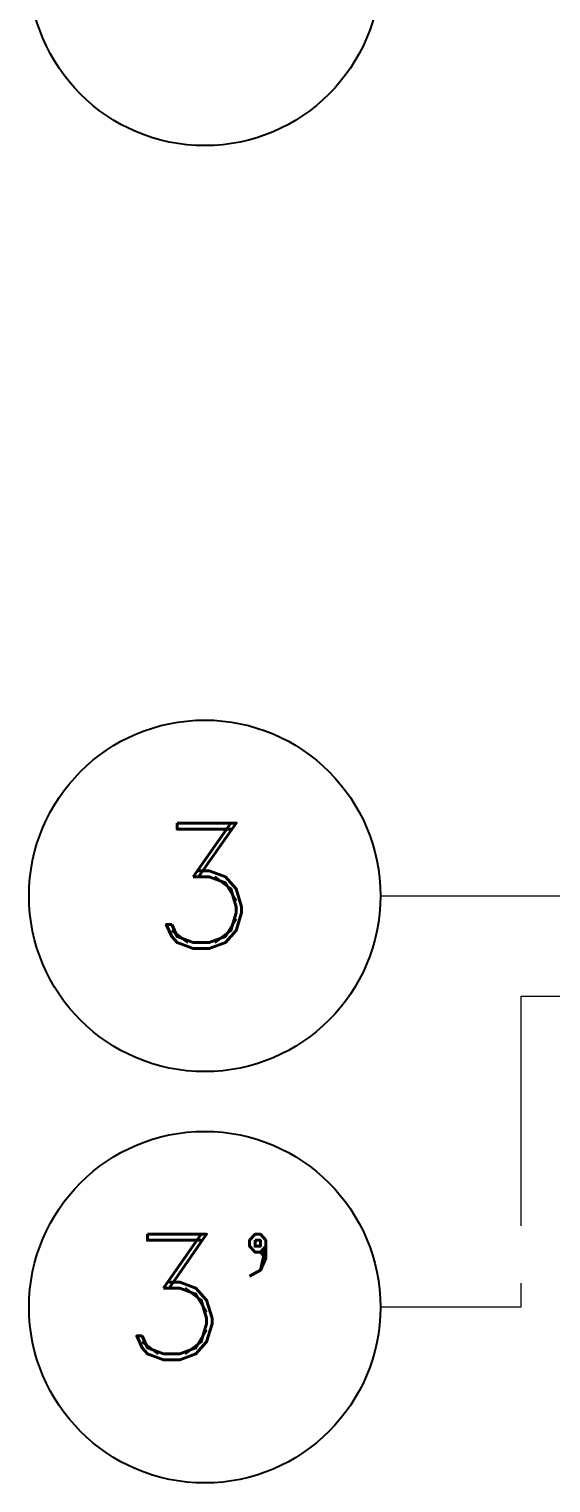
# Model space of a CAD drawing. Extents: x -4 to 6083, y -4 to 8618.
# Drawn here: x 1307.6 to 1437.6, y 822.2 to 1184.1 of the extents above; entities that cross this region are included whole.
import ezdxf
from ezdxf.xclip import XClip

# ---------------------------------------------------------------- set-up
doc = ezdxf.new("R2010")
doc.units = 0
doc.header["$LTSCALE"] = 45
doc.header["$MEASUREMENT"] = 0
doc.header["$XCLIPFRAME"] = 0
doc.linetypes.add('2017_67-101$0$Grid Line', pattern=[2.2225, 1.27, -0.3175, 0.3175, -0.3175])
doc.layers.get('0').update_dxf_attribs({"linetype": 'CONTINUOUS'})
doc.layers.add('2017_67-101$0$RLE-EJE', color=3, linetype='CONTINUOUS', lineweight=25)
doc.layers.add('2017_67-101$0$RLE-EJES', color=1, linetype='2017_67-101$0$Grid Line', lineweight=9)
doc.styles.add('2017_67-101$0$ROMAND', font='romand', dxfattribs={"height": 31.5})

# ---------------------------------------------------------------- blocks, each defined once
blk = doc.blocks.new('2017_67-101')
at = {"layer": '2017_67-101$0$RLE-EJE'}
for centre in [(527.57, 5780.64), (527.57, 5550.14), (527.57, 5447.77)]:
    blk.add_circle(centre, 43.75, dxfattribs=at)
at = {"layer": '2017_67-101$0$RLE-EJES'}
for p, q in [((571.32, 5550.14), (3888.7, 5550.14)), ((606.29, 5525.14), (3847.83, 5525.14)), ((606.29, 5525.14), (606.29, 5447.77)), ((606.29, 5447.77), (571.32, 5447.77))]:
    blk.add_line(p, q, dxfattribs=at)
at = {"layer": '2017_67-101$0$RLE-EJE', "color": 5, "char_height": 31.25, "width": 1, "attachment_point": 2, "line_spacing_factor": 0.941778, "style": '2017_67-101$0$ROMAND'}
for s, insert in [('3', (527.38, 5568.27)), ("3'", (527.38, 5465.9))]:
    blk.add_mtext(s, dxfattribs=dict(at, insert=insert))

msp = doc.modelspace()

# ---------------------------------------------------------------- block references
ref = msp.add_blockref('2017_67-101', (823.81, -4581.79))
XClip(ref).set_block_clipping_path([(363.0141845847, 5172.9563202759), (4138.5012184707, 8594.4332992691)])

doc.saveas('drawing.dxf')
